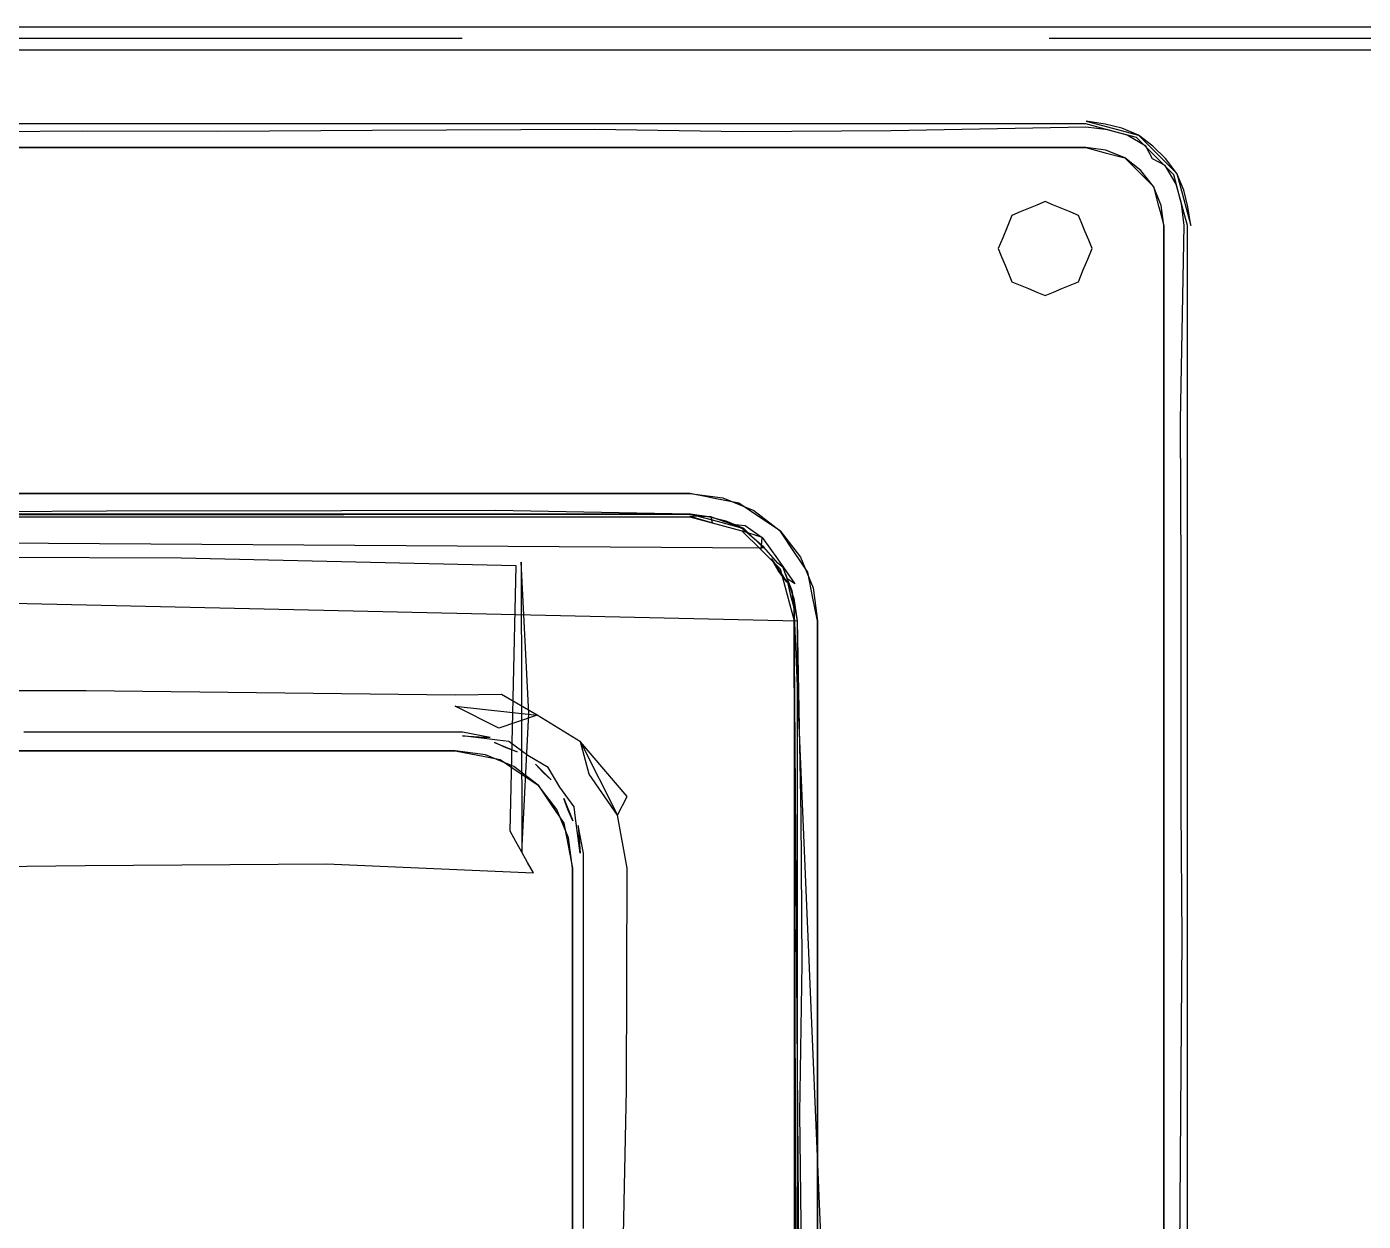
# Model space of a CAD drawing. Extents: x -23.2 to 18.8, y -18.4 to 11.3.
# Drawn here: x 4.462 to 5.031, y 0.11 to 0.619 of the extents above; entities that cross this region are included whole.
import ezdxf

# ---------------------------------------------------------------- set-up
doc = ezdxf.new("R2010")
doc.units = 0
doc.linetypes.add('DASHED', pattern=[0.75, 0.5, -0.25])
for name, color, linetype in [('EJE_MUROS', 8, 'CONTINUOUS'), ('FURNISHINGELEMENT', 8, 'CONTINUOUS'), ('MUROS', 7, 'CONTINUOUS')]:
    doc.layers.add(name, color=color, linetype=linetype)

msp = doc.modelspace()

# ---------------------------------------------------------------- linework, layer by layer
at = {"layer": 'EJE_MUROS', "linetype": 'DASHED'}
msp.add_line((5.39734, 0.61392), (1.63684, 0.61392), dxfattribs=at)
at = {"layer": 'FURNISHINGELEMENT'}
for p, q in [((4.91285, 0.57748, 4.09996), (2.67788, 0.57748, 4.09996)), ((4.70386, 0.57517, 4.10635), (4.6092, 0.57473, 4.10685)), ((4.70386, 0.57517, 4.10635), (4.6092, 0.57473, 4.10685)), ((4.76661, 0.5742, 4.10736), (4.70386, 0.57517, 4.10635)), ((4.76661, 0.5742, 4.10736), (4.70386, 0.57517, 4.10635)), ((4.91285, 0.57614, 4.10496), (4.83003, 0.57455, 4.10703)), ((4.91285, 0.57614, 4.10496), (4.83003, 0.57455, 4.10703)), ((4.92367, 0.57458, 4.09996), (4.91285, 0.57748, 4.09996)), ((4.92231, 0.575, 4.10505), (4.91285, 0.57614, 4.10496)), ((4.92231, 0.575, 4.10505), (4.91285, 0.57614, 4.10496)), ((4.92116, 0.57737, 4.09895), (4.91309, 0.57868, 4.09996)), ((4.91309, 0.57868, 4.09996), (4.92422, 0.5757, 4.09996)), ((4.92826, 0.57568, 4.09916), (4.92116, 0.57737, 4.09895)), ((4.93048, 0.57276, 4.10407), (4.92231, 0.575, 4.10505)), ((4.93048, 0.57276, 4.10407), (4.92231, 0.575, 4.10505)), ((4.92422, 0.5757, 4.09996), (4.93534, 0.57271, 4.09996)), ((4.93534, 0.57271, 4.09996), (4.92826, 0.57568, 4.09916)), ((4.48566, 0.57446, 4.10711), (4.42894, 0.57397, 4.10757)), ((4.48566, 0.57446, 4.10711), (4.42894, 0.57397, 4.10757)), ((4.54325, 0.57434, 4.10724), (4.48566, 0.57446, 4.10711)), ((4.54325, 0.57434, 4.10724), (4.48566, 0.57446, 4.10711)), ((4.6092, 0.57473, 4.10685), (4.54325, 0.57434, 4.10724)), ((4.6092, 0.57473, 4.10685), (4.54325, 0.57434, 4.10724)), ((4.83003, 0.57455, 4.10703), (4.76661, 0.5742, 4.10736)), ((4.83003, 0.57455, 4.10703), (4.76661, 0.5742, 4.10736)), ((4.93449, 0.57168, 4.09996), (4.92367, 0.57458, 4.09996)), ((4.93842, 0.56807, 4.10397), (4.93048, 0.57276, 4.10407)), ((4.93842, 0.56807, 4.10397), (4.93048, 0.57276, 4.10407)), ((4.94242, 0.56375, 4.09996), (4.93449, 0.57168, 4.09996)), ((4.94145, 0.56805, 4.09914), (4.93534, 0.57271, 4.09996)), ((4.93534, 0.57271, 4.09996), (4.94348, 0.56457, 4.09996)), ((4.91285, 0.56748, 4.10996), (2.67788, 0.56748, 4.10996)), ((4.91285, 0.56748, 4.09656), (3.22589, 0.56748, 4.09656)), ((4.3867, 0.56748, 4.10996), (4.47118, 0.56748, 4.10996)), ((4.47118, 0.56748, 4.10996), (4.52639, 0.56748, 4.10996)), ((4.52639, 0.56748, 4.10996), (4.58159, 0.56748, 4.10996)), ((4.58159, 0.56748, 4.10996), (4.6368, 0.56748, 4.10996)), ((4.6368, 0.56748, 4.10996), (4.69201, 0.56748, 4.10996)), ((4.69201, 0.56748, 4.10996), (4.74722, 0.56748, 4.10996)), ((4.74722, 0.56748, 4.10996), (4.80243, 0.56748, 4.10996)), ((4.80243, 0.56748, 4.10996), (4.85764, 0.56748, 4.10996)), ((4.85764, 0.56748, 4.10996), (4.91285, 0.56748, 4.10996)), ((4.92146, 0.56634, 4.10996), (4.91285, 0.56748, 4.10996)), ((4.92146, 0.56634, 4.09656), (4.91285, 0.56748, 4.09656)), ((4.91285, 0.56748, 4.10996), (4.92117, 0.56525, 4.10996)), ((4.92117, 0.56525, 4.10996), (4.92949, 0.56302, 4.10996)), ((4.92949, 0.56302, 4.10996), (4.92146, 0.56634, 4.10996)), ((4.92949, 0.56302, 4.09656), (4.92146, 0.56634, 4.09656)), ((4.94128, 0.56262, 4.10718), (4.93842, 0.56807, 4.10397)), ((4.94128, 0.56262, 4.10718), (4.93842, 0.56807, 4.10397)), ((4.94677, 0.56271, 4.0991), (4.94145, 0.56805, 4.09914)), ((4.95034, 0.55583, 4.09996), (4.94242, 0.56375, 4.09996)), ((4.94348, 0.56457, 4.09996), (4.95163, 0.55643, 4.09996)), ((4.93639, 0.55772, 4.10996), (4.92949, 0.56302, 4.10996)), ((4.93639, 0.55772, 4.09656), (4.92949, 0.56302, 4.09656)), ((4.92949, 0.56302, 4.10996), (4.93559, 0.55692, 4.10996)), ((4.94674, 0.55975, 4.10397), (4.94128, 0.56262, 4.10718)), ((4.94674, 0.55975, 4.10397), (4.94128, 0.56262, 4.10718)), ((4.95142, 0.55181, 4.10407), (4.94674, 0.55975, 4.10397)), ((4.95142, 0.55181, 4.10407), (4.94674, 0.55975, 4.10397)), ((4.95163, 0.55643, 4.09996), (4.94677, 0.56271, 4.0991)), ((4.93559, 0.55692, 4.10996), (4.94168, 0.55083, 4.10996)), ((4.94168, 0.55083, 4.10996), (4.93639, 0.55772, 4.10996)), ((4.94168, 0.55083, 4.09656), (4.93639, 0.55772, 4.09656)), ((4.95324, 0.545, 4.09996), (4.95034, 0.55583, 4.09996)), ((4.9546, 0.54935, 4.09916), (4.95163, 0.55643, 4.09996)), ((4.95163, 0.55643, 4.09996), (4.95461, 0.5453, 4.09996)), ((4.94501, 0.5428, 4.10996), (4.94168, 0.55083, 4.10996)), ((4.94501, 0.5428, 4.09656), (4.94168, 0.55083, 4.09656)), ((4.94168, 0.55083, 4.10996), (4.94391, 0.5425, 4.10996)), ((4.95367, 0.54364, 4.10505), (4.95142, 0.55181, 4.10407)), ((4.95367, 0.54364, 4.10505), (4.95142, 0.55181, 4.10407)), ((4.95628, 0.54225, 4.09895), (4.9546, 0.54935, 4.09916)), ((4.88853, 0.54148, 3.48904), (4.88499, 0.54002, 3.48904)), ((4.89206, 0.54295, 3.48904), (4.88853, 0.54148, 3.48904)), ((4.8956, 0.54441, 3.48904), (4.89206, 0.54295, 3.48904)), ((4.89914, 0.54295, 3.48904), (4.8956, 0.54441, 3.48904)), ((4.90267, 0.54148, 3.48904), (4.89914, 0.54295, 3.48904)), ((4.90621, 0.54002, 3.48904), (4.90267, 0.54148, 3.48904)), ((4.94391, 0.5425, 4.10996), (4.94453, 0.54019, 4.10996)), ((4.94614, 0.53418, 4.10996), (4.94501, 0.5428, 4.10996)), ((4.94614, 0.53418, 4.09656), (4.94501, 0.5428, 4.09656)), ((4.95614, 0.53418, 4.09996), (4.95324, 0.545, 4.09996)), ((4.9548, 0.53418, 4.10496), (4.95367, 0.54364, 4.10505)), ((4.9548, 0.53418, 4.10496), (4.95367, 0.54364, 4.10505)), ((4.95461, 0.5453, 4.09996), (4.95759, 0.53418, 4.09996)), ((4.95759, 0.53418, 4.09996), (4.95628, 0.54225, 4.09895)), ((4.88146, 0.53855, 3.48904), (4.87938, 0.53353, 3.48904)), ((4.88499, 0.54002, 3.48904), (4.88146, 0.53855, 3.48904)), ((4.90974, 0.53855, 3.48904), (4.90621, 0.54002, 3.48904)), ((4.91121, 0.53502, 3.48904), (4.90974, 0.53855, 3.48904)), ((4.91267, 0.53148, 3.48904), (4.91121, 0.53502, 3.48904)), ((4.94453, 0.54019, 4.10996), (4.94614, 0.53418, 4.10996)), ((4.87938, 0.53353, 3.48904), (4.87749, 0.52897, 3.48904)), ((4.91414, 0.52795, 3.48904), (4.91267, 0.53148, 3.48904)), ((4.94614, -0.40976, 4.10996), (4.94614, 0.53418, 4.10996)), ((4.94614, -0.35976, 4.09656), (4.94614, 0.53418, 4.09656)), ((4.94614, 0.53418, 4.10996), (4.94614, 0.47897, 4.10996)), ((4.95321, 0.45137, 4.10703), (4.9548, 0.53418, 4.10496)), ((4.95321, 0.45137, 4.10703), (4.9548, 0.53418, 4.10496)), ((4.95614, -0.40976, 4.09996), (4.95614, 0.53418, 4.09996)), ((4.87749, 0.52897, 3.48904), (4.8756, 0.52441, 3.48904)), ((4.8756, 0.52441, 3.48904), (4.87706, 0.52088, 3.48904)), ((4.91371, 0.51985, 3.48904), (4.9156, 0.52441, 3.48904)), ((4.9156, 0.52441, 3.48904), (4.91414, 0.52795, 3.48904)), ((4.87706, 0.52088, 3.48904), (4.87853, 0.51734, 3.48904)), ((4.91182, 0.5153, 3.48904), (4.91371, 0.51985, 3.48904)), ((4.87853, 0.51734, 3.48904), (4.87999, 0.51381, 3.48904)), ((4.87999, 0.51381, 3.48904), (4.88146, 0.51027, 3.48904)), ((4.90974, 0.51027, 3.48904), (4.91182, 0.5153, 3.48904)), ((4.88146, 0.51027, 3.48904), (4.88499, 0.50881, 3.48904)), ((4.88499, 0.50881, 3.48904), (4.88853, 0.50734, 3.48904)), ((4.88853, 0.50734, 3.48904), (4.89206, 0.50588, 3.48904)), ((4.89914, 0.50588, 3.48904), (4.90267, 0.50734, 3.48904)), ((4.90267, 0.50734, 3.48904), (4.90621, 0.50881, 3.48904)), ((4.90621, 0.50881, 3.48904), (4.90974, 0.51027, 3.48904)), ((4.89206, 0.50588, 3.48904), (4.8956, 0.50441, 3.48904)), ((4.8956, 0.50441, 3.48904), (4.89914, 0.50588, 3.48904)), ((4.94614, 0.47897, 4.10996), (4.94614, 0.41619, 4.10996)), ((4.95346, 0.38618, 4.10677), (4.95321, 0.45137, 4.10703)), ((4.95346, 0.38618, 4.10677), (4.95321, 0.45137, 4.10703)), ((2.8464, 0.42007, 4.10996), (4.74432, 0.42007, 4.10996)), ((3.2164, 0.42007, 4.09656), (4.74432, 0.42007, 4.09656)), ((4.50708, 0.42007, 4.10996), (4.44777, 0.42007, 4.10996)), ((4.56639, 0.42007, 4.10996), (4.50708, 0.42007, 4.10996)), ((4.6257, 0.42007, 4.10996), (4.56639, 0.42007, 4.10996)), ((4.68911, 0.42007, 4.10996), (4.6257, 0.42007, 4.10996)), ((4.74432, 0.42007, 4.10996), (4.68911, 0.42007, 4.10996)), ((4.74432, 0.42007, 4.10996), (4.75838, 0.41822, 4.10996)), ((4.74432, 0.42007, 4.09656), (4.75838, 0.41822, 4.09656)), ((4.75216, 0.41851, 4.10996), (4.74432, 0.42007, 4.10996)), ((4.75407, 0.41814, 4.10996), (4.75216, 0.41851, 4.10996)), ((4.76511, 0.41594, 4.10996), (4.75407, 0.41814, 4.10996)), ((4.75838, 0.41822, 4.10996), (4.77148, 0.4128, 4.10996)), ((4.75838, 0.41822, 4.09656), (4.77148, 0.4128, 4.09656)), ((4.77392, 0.41005, 4.10996), (4.76511, 0.41594, 4.10996)), ((4.94614, 0.41619, 4.10996), (4.94614, 0.35719, 4.10996)), ((2.84071, 0.40975, 4.09996), (4.71491, 0.41127, 4.09996)), ((2.84071, 0.40975, 4.09996), (4.72544, 0.41127, 4.09996)), ((2.84071, 0.40975, 4.09996), (4.74457, 0.41127, 4.09996)), ((2.8464, 0.41007, 4.09996), (4.74432, 0.41007, 4.09996)), ((4.4407, 0.41227, 4.10621), (4.49588, 0.41273, 4.10674)), ((4.4407, 0.41227, 4.10621), (4.49588, 0.41273, 4.10674)), ((4.46281, 0.41127, 4.09996), (4.44962, 0.41127, 4.09996)), ((4.46281, 0.41127, 4.09996), (4.44962, 0.41127, 4.09996)), ((4.46281, 0.41127, 4.09996), (4.44962, 0.41127, 4.09996)), ((4.46281, 0.41127, 4.09996), (4.44962, 0.41127, 4.09996)), ((4.46281, 0.41127, 4.09996), (4.44962, 0.41127, 4.09996)), ((4.47068, 0.41127, 4.09996), (4.46281, 0.41127, 4.09996)), ((4.47068, 0.41127, 4.09996), (4.46281, 0.41127, 4.09996)), ((4.47068, 0.41127, 4.09996), (4.46281, 0.41127, 4.09996)), ((4.47068, 0.41127, 4.09996), (4.46281, 0.41127, 4.09996)), ((4.47068, 0.41127, 4.09996), (4.46281, 0.41127, 4.09996)), ((4.47764, 0.41127, 4.09996), (4.47068, 0.41127, 4.09996)), ((4.47764, 0.41127, 4.09996), (4.47068, 0.41127, 4.09996)), ((4.47764, 0.41127, 4.09996), (4.47068, 0.41127, 4.09996)), ((4.47764, 0.41127, 4.09996), (4.47068, 0.41127, 4.09996)), ((4.47764, 0.41127, 4.09996), (4.47068, 0.41127, 4.09996)), ((4.49247, 0.41127, 4.09996), (4.47764, 0.41127, 4.09996)), ((4.49247, 0.41127, 4.09996), (4.47764, 0.41127, 4.09996)), ((4.49247, 0.41127, 4.09996), (4.47764, 0.41127, 4.09996)), ((4.49247, 0.41127, 4.09996), (4.47764, 0.41127, 4.09996)), ((4.49247, 0.41127, 4.09996), (4.47764, 0.41127, 4.09996)), ((4.5073, 0.41127, 4.09996), (4.49247, 0.41127, 4.09996)), ((4.5073, 0.41127, 4.09996), (4.49247, 0.41127, 4.09996)), ((4.5073, 0.41127, 4.09996), (4.49247, 0.41127, 4.09996)), ((4.5073, 0.41127, 4.09996), (4.49247, 0.41127, 4.09996)), ((4.5073, 0.41127, 4.09996), (4.49247, 0.41127, 4.09996)), ((4.49588, 0.41273, 4.10674), (4.59605, 0.41276, 4.10678)), ((4.49588, 0.41273, 4.10674), (4.59605, 0.41276, 4.10678)), ((4.51282, 0.41127, 4.09996), (4.5073, 0.41127, 4.09996)), ((4.51282, 0.41127, 4.09996), (4.5073, 0.41127, 4.09996)), ((4.51282, 0.41127, 4.09996), (4.5073, 0.41127, 4.09996)), ((4.51282, 0.41127, 4.09996), (4.5073, 0.41127, 4.09996)), ((4.51282, 0.41127, 4.09996), (4.5073, 0.41127, 4.09996)), ((4.52213, 0.41127, 4.09996), (4.51282, 0.41127, 4.09996)), ((4.52213, 0.41127, 4.09996), (4.51282, 0.41127, 4.09996)), ((4.52213, 0.41127, 4.09996), (4.51282, 0.41127, 4.09996)), ((4.52213, 0.41127, 4.09996), (4.51282, 0.41127, 4.09996)), ((4.52213, 0.41127, 4.09996), (4.51282, 0.41127, 4.09996)), ((4.53389, 0.41127, 4.09996), (4.52213, 0.41127, 4.09996)), ((4.53389, 0.41127, 4.09996), (4.52213, 0.41127, 4.09996)), ((4.53389, 0.41127, 4.09996), (4.52213, 0.41127, 4.09996)), ((4.53389, 0.41127, 4.09996), (4.52213, 0.41127, 4.09996)), ((4.53389, 0.41127, 4.09996), (4.52213, 0.41127, 4.09996)), ((4.53696, 0.41127, 4.09996), (4.53389, 0.41127, 4.09996)), ((4.53696, 0.41127, 4.09996), (4.53389, 0.41127, 4.09996)), ((4.53696, 0.41127, 4.09996), (4.53389, 0.41127, 4.09996)), ((4.53696, 0.41127, 4.09996), (4.53389, 0.41127, 4.09996)), ((4.53696, 0.41127, 4.09996), (4.53389, 0.41127, 4.09996)), ((4.55178, 0.41127, 4.09996), (4.53696, 0.41127, 4.09996)), ((4.55178, 0.41127, 4.09996), (4.53696, 0.41127, 4.09996)), ((4.55178, 0.41127, 4.09996), (4.53696, 0.41127, 4.09996)), ((4.55178, 0.41127, 4.09996), (4.53696, 0.41127, 4.09996)), ((4.55178, 0.41127, 4.09996), (4.53696, 0.41127, 4.09996)), ((4.55496, 0.41127, 4.09996), (4.55178, 0.41127, 4.09996)), ((4.55496, 0.41127, 4.09996), (4.55178, 0.41127, 4.09996)), ((4.55496, 0.41127, 4.09996), (4.55178, 0.41127, 4.09996)), ((4.55496, 0.41127, 4.09996), (4.55178, 0.41127, 4.09996)), ((4.55496, 0.41127, 4.09996), (4.55178, 0.41127, 4.09996)), ((4.56661, 0.41127, 4.09996), (4.55496, 0.41127, 4.09996)), ((4.56661, 0.41127, 4.09996), (4.55496, 0.41127, 4.09996)), ((4.56661, 0.41127, 4.09996), (4.55496, 0.41127, 4.09996)), ((4.56661, 0.41127, 4.09996), (4.55496, 0.41127, 4.09996)), ((4.56661, 0.41127, 4.09996), (4.55496, 0.41127, 4.09996)), ((4.57602, 0.41127, 4.09996), (4.56661, 0.41127, 4.09996)), ((4.57602, 0.41127, 4.09996), (4.56661, 0.41127, 4.09996)), ((4.57602, 0.41127, 4.09996), (4.56661, 0.41127, 4.09996)), ((4.57602, 0.41127, 4.09996), (4.56661, 0.41127, 4.09996)), ((4.57602, 0.41127, 4.09996), (4.56661, 0.41127, 4.09996)), ((4.58144, 0.41127, 4.09996), (4.57602, 0.41127, 4.09996)), ((4.58144, 0.41127, 4.09996), (4.57602, 0.41127, 4.09996)), ((4.58144, 0.41127, 4.09996), (4.57602, 0.41127, 4.09996)), ((4.58144, 0.41127, 4.09996), (4.57602, 0.41127, 4.09996)), ((4.58144, 0.41127, 4.09996), (4.57602, 0.41127, 4.09996)), ((4.59627, 0.41127, 4.09996), (4.58144, 0.41127, 4.09996)), ((4.59627, 0.41127, 4.09996), (4.58144, 0.41127, 4.09996)), ((4.59627, 0.41127, 4.09996), (4.58144, 0.41127, 4.09996)), ((4.59627, 0.41127, 4.09996), (4.58144, 0.41127, 4.09996)), ((4.59627, 0.41127, 4.09996), (4.58144, 0.41127, 4.09996)), ((4.59605, 0.41276, 4.10678), (4.66151, 0.413, 4.10703)), ((4.59605, 0.41276, 4.10678), (4.66151, 0.413, 4.10703)), ((4.59709, 0.41127, 4.09996), (4.59627, 0.41127, 4.09996)), ((4.59709, 0.41127, 4.09996), (4.59627, 0.41127, 4.09996)), ((4.59709, 0.41127, 4.09996), (4.59627, 0.41127, 4.09996)), ((4.59709, 0.41127, 4.09996), (4.59627, 0.41127, 4.09996)), ((4.59709, 0.41127, 4.09996), (4.59627, 0.41127, 4.09996)), ((4.6111, 0.41127, 4.09996), (4.59709, 0.41127, 4.09996)), ((4.6111, 0.41127, 4.09996), (4.59709, 0.41127, 4.09996)), ((4.6111, 0.41127, 4.09996), (4.59709, 0.41127, 4.09996)), ((4.6111, 0.41127, 4.09996), (4.59709, 0.41127, 4.09996)), ((4.6111, 0.41127, 4.09996), (4.59709, 0.41127, 4.09996)), ((4.61816, 0.41127, 4.09996), (4.6111, 0.41127, 4.09996)), ((4.61816, 0.41127, 4.09996), (4.6111, 0.41127, 4.09996)), ((4.61816, 0.41127, 4.09996), (4.6111, 0.41127, 4.09996)), ((4.61816, 0.41127, 4.09996), (4.6111, 0.41127, 4.09996)), ((4.61816, 0.41127, 4.09996), (4.6111, 0.41127, 4.09996)), ((4.62593, 0.41127, 4.09996), (4.61816, 0.41127, 4.09996)), ((4.62593, 0.41127, 4.09996), (4.61816, 0.41127, 4.09996)), ((4.62593, 0.41127, 4.09996), (4.61816, 0.41127, 4.09996)), ((4.62593, 0.41127, 4.09996), (4.61816, 0.41127, 4.09996)), ((4.62593, 0.41127, 4.09996), (4.61816, 0.41127, 4.09996)), ((4.63923, 0.41127, 4.09996), (4.62593, 0.41127, 4.09996)), ((4.63923, 0.41127, 4.09996), (4.62593, 0.41127, 4.09996)), ((4.63923, 0.41127, 4.09996), (4.62593, 0.41127, 4.09996)), ((4.63923, 0.41127, 4.09996), (4.62593, 0.41127, 4.09996)), ((4.63923, 0.41127, 4.09996), (4.62593, 0.41127, 4.09996)), ((4.64076, 0.41127, 4.09996), (4.63923, 0.41127, 4.09996)), ((4.64076, 0.41127, 4.09996), (4.63923, 0.41127, 4.09996)), ((4.64076, 0.41127, 4.09996), (4.63923, 0.41127, 4.09996)), ((4.64076, 0.41127, 4.09996), (4.63923, 0.41127, 4.09996)), ((4.64076, 0.41127, 4.09996), (4.63923, 0.41127, 4.09996)), ((4.65559, 0.41127, 4.09996), (4.64076, 0.41127, 4.09996)), ((4.65559, 0.41127, 4.09996), (4.64076, 0.41127, 4.09996)), ((4.65559, 0.41127, 4.09996), (4.64076, 0.41127, 4.09996)), ((4.65559, 0.41127, 4.09996), (4.64076, 0.41127, 4.09996)), ((4.65559, 0.41127, 4.09996), (4.64076, 0.41127, 4.09996)), ((4.6603, 0.41127, 4.09996), (4.65559, 0.41127, 4.09996)), ((4.6603, 0.41127, 4.09996), (4.65559, 0.41127, 4.09996)), ((4.6603, 0.41127, 4.09996), (4.65559, 0.41127, 4.09996)), ((4.6603, 0.41127, 4.09996), (4.65559, 0.41127, 4.09996)), ((4.6603, 0.41127, 4.09996), (4.65559, 0.41127, 4.09996)), ((4.67042, 0.41127, 4.09996), (4.6603, 0.41127, 4.09996)), ((4.67042, 0.41127, 4.09996), (4.6603, 0.41127, 4.09996)), ((4.67042, 0.41127, 4.09996), (4.6603, 0.41127, 4.09996)), ((4.67042, 0.41127, 4.09996), (4.6603, 0.41127, 4.09996)), ((4.67042, 0.41127, 4.09996), (4.6603, 0.41127, 4.09996)), ((4.66151, 0.413, 4.10703), (4.74432, 0.41141, 4.10496)), ((4.66151, 0.413, 4.10703), (4.74432, 0.41141, 4.10496)), ((4.68136, 0.41127, 4.09996), (4.67042, 0.41127, 4.09996)), ((4.68136, 0.41127, 4.09996), (4.67042, 0.41127, 4.09996)), ((4.68136, 0.41127, 4.09996), (4.67042, 0.41127, 4.09996)), ((4.68136, 0.41127, 4.09996), (4.67042, 0.41127, 4.09996)), ((4.68136, 0.41127, 4.09996), (4.67042, 0.41127, 4.09996)), ((4.68525, 0.41127, 4.09996), (4.68136, 0.41127, 4.09996)), ((4.68525, 0.41127, 4.09996), (4.68136, 0.41127, 4.09996)), ((4.68525, 0.41127, 4.09996), (4.68136, 0.41127, 4.09996)), ((4.68525, 0.41127, 4.09996), (4.68136, 0.41127, 4.09996)), ((4.68525, 0.41127, 4.09996), (4.68136, 0.41127, 4.09996)), ((4.70008, 0.41127, 4.09996), (4.68525, 0.41127, 4.09996)), ((4.70008, 0.41127, 4.09996), (4.68525, 0.41127, 4.09996)), ((4.70008, 0.41127, 4.09996), (4.68525, 0.41127, 4.09996)), ((4.70008, 0.41127, 4.09996), (4.68525, 0.41127, 4.09996)), ((4.70008, 0.41127, 4.09996), (4.68525, 0.41127, 4.09996)), ((4.70243, 0.41127, 4.09996), (4.70008, 0.41127, 4.09996)), ((4.70243, 0.41127, 4.09996), (4.70008, 0.41127, 4.09996)), ((4.70243, 0.41127, 4.09996), (4.70008, 0.41127, 4.09996)), ((4.70243, 0.41127, 4.09996), (4.70008, 0.41127, 4.09996)), ((4.70243, 0.41127, 4.09996), (4.70008, 0.41127, 4.09996)), ((4.71491, 0.41127, 4.09996), (4.70243, 0.41127, 4.09996)), ((4.71491, 0.41127, 4.09996), (4.70243, 0.41127, 4.09996)), ((4.71491, 0.41127, 4.09996), (4.70243, 0.41127, 4.09996)), ((4.71491, 0.41127, 4.09996), (4.70243, 0.41127, 4.09996)), ((4.71491, 0.41127, 4.09996), (4.70243, 0.41127, 4.09996)), ((4.7235, 0.41127, 4.09996), (4.71491, 0.41127, 4.09996)), ((4.7235, 0.41127, 4.09996), (4.71491, 0.41127, 4.09996)), ((4.7235, 0.41127, 4.09996), (4.71491, 0.41127, 4.09996)), ((4.7235, 0.41127, 4.09996), (4.71491, 0.41127, 4.09996)), ((4.72544, 0.41127, 4.09996), (4.7235, 0.41127, 4.09996)), ((4.72544, 0.41127, 4.09996), (4.7235, 0.41127, 4.09996)), ((4.72544, 0.41127, 4.09996), (4.7235, 0.41127, 4.09996)), ((4.72544, 0.41127, 4.09996), (4.7235, 0.41127, 4.09996)), ((4.735, 0.41127, 4.09996), (4.72544, 0.41127, 4.09996)), ((4.735, 0.41127, 4.09996), (4.72544, 0.41127, 4.09996)), ((4.735, 0.41127, 4.09996), (4.72544, 0.41127, 4.09996)), ((4.74457, 0.41127, 4.09996), (4.735, 0.41127, 4.09996)), ((4.74457, 0.41127, 4.09996), (4.735, 0.41127, 4.09996)), ((4.74457, 0.41127, 4.09996), (4.735, 0.41127, 4.09996)), ((4.74432, 0.41141, 4.10496), (4.75336, 0.41012, 4.10423)), ((4.74432, 0.41141, 4.10496), (4.75336, 0.41012, 4.10423)), ((4.75336, 0.41012, 4.10423), (4.74432, 0.41041, 4.10255)), ((4.74432, 0.41041, 4.10255), (4.75387, 0.40751, 4.09996)), ((4.74432, 0.41007, 4.09996), (4.7554, 0.40711, 4.09996)), ((4.7526, 0.41, 4.09895), (4.74457, 0.41127, 4.09996)), ((4.74457, 0.41127, 4.09996), (4.75595, 0.40822, 4.09996)), ((4.7526, 0.41, 4.10097), (4.74457, 0.41127, 4.09996)), ((4.7526, 0.41, 4.09895), (4.74457, 0.41127, 4.09996)), ((4.75972, 0.40834, 4.09914), (4.7526, 0.41, 4.09895)), ((4.75972, 0.40834, 4.10078), (4.7526, 0.41, 4.10097)), ((4.75972, 0.40834, 4.09914), (4.7526, 0.41, 4.09895)), ((4.75336, 0.41012, 4.10423), (4.76234, 0.40705, 4.10374)), ((4.75387, 0.40751, 4.09996), (4.75336, 0.41012, 4.10423)), ((4.75336, 0.41012, 4.10423), (4.76234, 0.40705, 4.10374)), ((4.77148, 0.4128, 4.10996), (4.78273, 0.40416, 4.10996)), ((4.77148, 0.4128, 4.09656), (4.78273, 0.40416, 4.09656)), ((4.78273, 0.40416, 4.10996), (4.77392, 0.41005, 4.10996)), ((2.84071, 0.40975, 4.09996), (4.79008, 0.36576, 4.09996)), ((2.84071, 0.40975, 4.09996), (4.77565, 0.39685, 4.09996)), ((4.7554, 0.40711, 4.09996), (4.76648, 0.40414, 4.09996)), ((4.75595, 0.40822, 4.09996), (4.76733, 0.40518, 4.09996)), ((4.76733, 0.40518, 4.09996), (4.75972, 0.40834, 4.09914)), ((4.76673, 0.40496, 4.10092), (4.75972, 0.40834, 4.10078)), ((4.76733, 0.40518, 4.09996), (4.75972, 0.40834, 4.09914)), ((4.76234, 0.40705, 4.10374), (4.76783, 0.40643, 4.10675)), ((4.76234, 0.40705, 4.10374), (4.76783, 0.40643, 4.10675)), ((4.76648, 0.40414, 4.09996), (4.77459, 0.39603, 4.09996)), ((4.77502, 0.40131, 4.10675), (4.76648, 0.40414, 4.09996)), ((4.76648, 0.40414, 4.09996), (4.77459, 0.39603, 4.09996)), ((4.77585, 0.3972, 4.10116), (4.76673, 0.40496, 4.10092)), ((4.77565, 0.39685, 4.09996), (4.76733, 0.40518, 4.09996)), ((4.76783, 0.40643, 4.10675), (4.77502, 0.40131, 4.10675)), ((4.76783, 0.40643, 4.10675), (4.77502, 0.40131, 4.10675)), ((4.78273, 0.40416, 4.10996), (4.79136, 0.39292, 4.10996)), ((4.78273, 0.40416, 4.09656), (4.79136, 0.39292, 4.09656)), ((4.78861, 0.39535, 4.10996), (4.78273, 0.40416, 4.10996)), ((4.77459, 0.39603, 4.09996), (4.77502, 0.40131, 4.10675)), ((4.77502, 0.40131, 4.10675), (4.78155, 0.39228, 4.10506)), ((4.77502, 0.40131, 4.10675), (4.78155, 0.39228, 4.10506)), ((4.52771, 0.39251, 4.19925), (4.44157, 0.39288, 4.19849)), ((4.77459, 0.39603, 4.09996), (4.7827, 0.38792, 4.09996)), ((4.78173, 0.39042, 4.10113), (4.77585, 0.3972, 4.10116)), ((4.7945, 0.38654, 4.10996), (4.78861, 0.39535, 4.10996)), ((4.79136, 0.39292, 4.10996), (4.79679, 0.37982, 4.10996)), ((4.79136, 0.39292, 4.09656), (4.79679, 0.37982, 4.09656)), ((4.67034, 0.38928, 4.20295), (4.52771, 0.39251, 4.19925)), ((4.66774, 0.27618, 4.20609), (4.67034, 0.38928, 4.20295)), ((4.67566, 0.32629, 4.1935), (4.67239, 0.3908, 4.19669)), ((4.67239, 0.3908, 4.19669), (4.67271, 0.26733, 4.19585)), ((4.78191, 0.38732, 4.09996), (4.77902, 0.39229, 4.10083)), ((4.77902, 0.39229, 4.10083), (4.78563, 0.38236, 4.10116)), ((4.78155, 0.39228, 4.10506), (4.78898, 0.38161, 4.10718)), ((4.78155, 0.39228, 4.10506), (4.78898, 0.38161, 4.10718)), ((4.78398, 0.38852, 4.09996), (4.78173, 0.39042, 4.10113)), ((4.78563, 0.38236, 4.10116), (4.78191, 0.38732, 4.09996)), ((4.7827, 0.38792, 4.09996), (4.78567, 0.37684, 4.09996)), ((4.78507, 0.38571, 4.10082), (4.78398, 0.38852, 4.09996)), ((4.78779, 0.37858, 4.10088), (4.78507, 0.38571, 4.10082)), ((4.78785, 0.37834, 4.09903), (4.78516, 0.38554, 4.09911)), ((4.78516, 0.38554, 4.09911), (4.78703, 0.37714, 4.09996)), ((4.78785, 0.37834, 4.09903), (4.78516, 0.38554, 4.09911)), ((4.78516, 0.38554, 4.09911), (4.78703, 0.37714, 4.09996)), ((4.78785, 0.37834, 4.09903), (4.78516, 0.38554, 4.09911)), ((4.78516, 0.38554, 4.09911), (4.78703, 0.37714, 4.09996)), ((4.78785, 0.37834, 4.09903), (4.78516, 0.38554, 4.09911)), ((4.78516, 0.38554, 4.09911), (4.78703, 0.37714, 4.09996)), ((4.78785, 0.37834, 4.09903), (4.78516, 0.38554, 4.09911)), ((4.78516, 0.38554, 4.09911), (4.78703, 0.37714, 4.09996)), ((4.78785, 0.37834, 4.09903), (4.78516, 0.38554, 4.09911)), ((4.78516, 0.38554, 4.09911), (4.78703, 0.37714, 4.09996)), ((4.78785, 0.37834, 4.09903), (4.78516, 0.38554, 4.09911)), ((4.78516, 0.38554, 4.09911), (4.78703, 0.37714, 4.09996)), ((4.78898, 0.38161, 4.10718), (4.78559, 0.38385, 4.10376)), ((4.78559, 0.38385, 4.10376), (4.78855, 0.37531, 4.10418)), ((4.78898, 0.38161, 4.10718), (4.78559, 0.38385, 4.10376)), ((4.78559, 0.38385, 4.10376), (4.78855, 0.37531, 4.10418)), ((4.7967, 0.3755, 4.10996), (4.7945, 0.38654, 4.10996)), ((4.95348, 0.28574, 4.10676), (4.95346, 0.38618, 4.10677)), ((4.95348, 0.28574, 4.10676), (4.95346, 0.38618, 4.10677)), ((4.78567, 0.37684, 4.09996), (4.78864, 0.36576, 4.09996)), ((4.78703, 0.37714, 4.09996), (4.78856, 0.37145, 4.09996)), ((4.78703, 0.37714, 4.09996), (4.78856, 0.37145, 4.09996)), ((4.78703, 0.37714, 4.09996), (4.78856, 0.37145, 4.09996)), ((4.78703, 0.37714, 4.09996), (4.78856, 0.37145, 4.09996)), ((4.78703, 0.37714, 4.09996), (4.78856, 0.37145, 4.09996)), ((4.78703, 0.37714, 4.09996), (4.78856, 0.37145, 4.09996)), ((4.78703, 0.37714, 4.09996), (4.78856, 0.37145, 4.09996)), ((4.79008, 0.36576, 4.09996), (4.78779, 0.37858, 4.10088)), ((4.78856, 0.37145, 4.09996), (4.78785, 0.37834, 4.09903)), ((4.79008, 0.36576, 4.09996), (4.78785, 0.37834, 4.09903)), ((4.79008, 0.36576, 4.09996), (4.78785, 0.37834, 4.09903)), ((4.79008, 0.36576, 4.09996), (4.78785, 0.37834, 4.09903)), ((4.79008, 0.36576, 4.09996), (4.78785, 0.37834, 4.09903)), ((4.79008, 0.36576, 4.09996), (4.78785, 0.37834, 4.09903)), ((4.79008, 0.36576, 4.09996), (4.78785, 0.37834, 4.09903)), ((4.79679, 0.37982, 4.10996), (4.79864, 0.36576, 4.10996)), ((4.79679, 0.37982, 4.09656), (4.79864, 0.36576, 4.09656)), ((4.78855, 0.37531, 4.10418), (4.78998, 0.36576, 4.10496)), ((4.78855, 0.37531, 4.10418), (4.78998, 0.36576, 4.10496)), ((4.78856, 0.37145, 4.09996), (4.79008, -0.25364, 4.09996)), ((4.78856, 0.37145, 4.09996), (4.79008, -0.37509, 4.09996)), ((4.78856, 0.37145, 4.09996), (4.79008, -0.40196, 4.09996)), ((4.78856, 0.37145, 4.09996), (4.79008, -0.41153, 4.09996)), ((4.78856, 0.37145, 4.09996), (4.79454, -0.42816, 4.09996)), ((4.78856, 0.37145, 4.09996), (4.82335, -0.44479, 4.09996)), ((4.79864, 0.36576, 4.10996), (4.7967, 0.3755, 4.10996)), ((4.78864, 0.36576, 4.09996), (4.78864, -0.41153, 4.09996)), ((4.78998, 0.36576, 4.10496), (4.79157, 0.28295, 4.10703)), ((4.78998, 0.36576, 4.10496), (4.79157, 0.28295, 4.10703)), ((4.79008, 0.34663, 4.09996), (4.79008, 0.36576, 4.09996)), ((4.79008, 0.34663, 4.09996), (4.79008, 0.36576, 4.09996)), ((4.79008, 0.34663, 4.09996), (4.79008, 0.36576, 4.09996)), ((4.79008, 0.34663, 4.09996), (4.79008, 0.36576, 4.09996)), ((4.79008, 0.34663, 4.09996), (4.79008, 0.36576, 4.09996)), ((4.79008, 0.34663, 4.09996), (4.79008, 0.36576, 4.09996)), ((4.79864, 0.36576, 4.10996), (4.79864, -0.41153, 4.10996)), ((4.79864, 0.36576, 4.09656), (4.79864, -0.36153, 4.09656)), ((4.79864, 0.31055, 4.10996), (4.79864, 0.36576, 4.10996)), ((4.94614, 0.35719, 4.10996), (4.94614, 0.29819, 4.10996)), ((4.79008, 0.32751, 4.09996), (4.79008, 0.34663, 4.09996)), ((4.79008, 0.32751, 4.09996), (4.79008, 0.34663, 4.09996)), ((4.79008, 0.32751, 4.09996), (4.79008, 0.34663, 4.09996)), ((4.79008, 0.32751, 4.09996), (4.79008, 0.34663, 4.09996)), ((4.79008, 0.32751, 4.09996), (4.79008, 0.34663, 4.09996)), ((4.79008, 0.32751, 4.09996), (4.79008, 0.34663, 4.09996)), ((4.48718, 0.33604, 3.79169), (4.32646, 0.33604, 3.79169)), ((4.64436, 0.33415, 3.795), (4.48718, 0.33604, 3.79169)), ((4.66411, 0.33444, 3.78981), (4.64436, 0.33415, 3.795)), ((4.6792, 0.32569, 3.79455), (4.66411, 0.33444, 3.78981)), ((4.64436, 0.32944, 3.80229), (4.6792, 0.32569, 3.79455)), ((4.66291, 0.32009, 3.8107), (4.64436, 0.32944, 3.80229)), ((4.6792, 0.32569, 3.79455), (4.66291, 0.32009, 3.8107)), ((4.67271, 0.26733, 4.19585), (4.67566, 0.32629, 4.1935)), ((4.6977, 0.31427, 3.79133), (4.6792, 0.32569, 3.79455)), ((4.79008, 0.30838, 4.09996), (4.79008, 0.32751, 4.09996)), ((4.79008, 0.30838, 4.09996), (4.79008, 0.32751, 4.09996)), ((4.79008, 0.30838, 4.09996), (4.79008, 0.32751, 4.09996)), ((4.79008, 0.30838, 4.09996), (4.79008, 0.32751, 4.09996)), ((4.79008, 0.30838, 4.09996), (4.79008, 0.32751, 4.09996)), ((4.79008, 0.30838, 4.09996), (4.79008, 0.32751, 4.09996)), ((4.47644, 0.31839, 3.81731), (4.46066, 0.31839, 3.81731)), ((4.49782, 0.31839, 3.81731), (4.47644, 0.31839, 3.81731)), ((4.51921, 0.31839, 3.81731), (4.49782, 0.31839, 3.81731)), ((4.54059, 0.31839, 3.81731), (4.51921, 0.31839, 3.81731)), ((4.56197, 0.31839, 3.81731), (4.54059, 0.31839, 3.81731)), ((4.58335, 0.31839, 3.81731), (4.56197, 0.31839, 3.81731)), ((4.60474, 0.31839, 3.81731), (4.58335, 0.31839, 3.81731)), ((4.62612, 0.31839, 3.81731), (4.60474, 0.31839, 3.81731)), ((4.6475, 0.31839, 3.81731), (4.62612, 0.31839, 3.81731)), ((4.65919, 0.31606, 3.81731), (4.6475, 0.31839, 3.81731)), ((4.66243, 0.31499, 3.81877), (4.6475, 0.31689, 3.81881)), ((4.6475, 0.31689, 3.81881), (4.65919, 0.31606, 3.81731)), ((4.66606, 0.3117, 3.81731), (4.66114, 0.31394, 3.81841)), ((4.66114, 0.31394, 3.81841), (4.67076, 0.30995, 3.81837)), ((4.66721, 0.31447, 3.81731), (4.66243, 0.31499, 3.81877)), ((4.67534, 0.30845, 3.81881), (4.66721, 0.31447, 3.81731)), ((4.71759, 0.29103, 3.78383), (4.6977, 0.31427, 3.79133)), ((4.7014, 0.30055, 3.80119), (4.6977, 0.31427, 3.79133)), ((4.6977, 0.31427, 3.79133), (4.71345, 0.28309, 3.79661)), ((4.64436, 0.31048, 3.81737), (2.9554, 0.31048, 3.81737)), ((4.43256, 0.31048, 3.81737), (4.53846, 0.31048, 3.81737)), ((4.53846, 0.31048, 3.81737), (4.64436, 0.31048, 3.81737)), ((4.64436, 0.31048, 3.81737), (4.65694, 0.30798, 3.81737)), ((4.6573, 0.30878, 3.81737), (4.64436, 0.31048, 3.81737)), ((4.65694, 0.30798, 3.81737), (4.66349, 0.30668, 3.81737)), ((4.66936, 0.30378, 3.81737), (4.6573, 0.30878, 3.81737)), ((4.67076, 0.30995, 3.81837), (4.66606, 0.3117, 3.81731)), ((4.68392, 0.30331, 3.81731), (4.67534, 0.30845, 3.81881)), ((4.79008, 0.28926, 4.09996), (4.79008, 0.30838, 4.09996)), ((4.79008, 0.28926, 4.09996), (4.79008, 0.30838, 4.09996)), ((4.79008, 0.28926, 4.09996), (4.79008, 0.30838, 4.09996)), ((4.79008, 0.28926, 4.09996), (4.79008, 0.30838, 4.09996)), ((4.79008, 0.28926, 4.09996), (4.79008, 0.30838, 4.09996)), ((4.79008, 0.28926, 4.09996), (4.79008, 0.30838, 4.09996)), ((4.79864, 0.25534, 4.10996), (4.79864, 0.31055, 4.10996)), ((4.66349, 0.30668, 3.81737), (4.6716, 0.30126, 3.81737)), ((4.67971, 0.29584, 3.81737), (4.66936, 0.30378, 3.81737)), ((4.68179, 0.30119, 3.81731), (4.67855, 0.3047, 3.81835)), ((4.67855, 0.3047, 3.81835), (4.68521, 0.29809, 3.81838)), ((4.68891, 0.29491, 3.81881), (4.68392, 0.30331, 3.81731)), ((4.6716, 0.30126, 3.81737), (4.67971, 0.29584, 3.81737)), ((4.68521, 0.29809, 3.81838), (4.68179, 0.30119, 3.81731)), ((4.71345, 0.28309, 3.79661), (4.7014, 0.30055, 3.80119)), ((4.94614, 0.29819, 4.10996), (4.94614, 0.2392, 4.10996)), ((4.67971, 0.29584, 3.81737), (4.68513, 0.28773, 3.81737)), ((4.68766, 0.28548, 3.81737), (4.67971, 0.29584, 3.81737)), ((4.69508, 0.2866, 3.81731), (4.68891, 0.29491, 3.81881)), ((4.71345, 0.28309, 3.79661), (4.71759, 0.29103, 3.78383)), ((4.68513, 0.28773, 3.81737), (4.69055, 0.27962, 3.81737)), ((4.69265, 0.27342, 3.81737), (4.68766, 0.28548, 3.81737)), ((4.69231, 0.28545, 3.81731), (4.69056, 0.29015, 3.81837)), ((4.69056, 0.29015, 3.81837), (4.6945, 0.28066, 3.8184)), ((4.6945, 0.28066, 3.8184), (4.69231, 0.28545, 3.81731)), ((4.69557, 0.2818, 3.81877), (4.69508, 0.2866, 3.81731)), ((4.79008, 0.27453, 4.09996), (4.79008, 0.28926, 4.09996)), ((4.79008, 0.27453, 4.09996), (4.79008, 0.28926, 4.09996)), ((4.79008, 0.27453, 4.09996), (4.79008, 0.28926, 4.09996)), ((4.79008, 0.27453, 4.09996), (4.79008, 0.28926, 4.09996)), ((4.79008, 0.27453, 4.09996), (4.79008, 0.28926, 4.09996)), ((4.79008, 0.27453, 4.09996), (4.79008, 0.28926, 4.09996)), ((4.95395, 0.23056, 4.10621), (4.95348, 0.28574, 4.10676)), ((4.95395, 0.23056, 4.10621), (4.95348, 0.28574, 4.10676)), ((4.69055, 0.27962, 3.81737), (4.69185, 0.27306, 3.81737)), ((4.6975, 0.26689, 3.81881), (4.69557, 0.2818, 3.81877)), ((4.71759, 0.26048, 3.79573), (4.71345, 0.28309, 3.79661)), ((4.79157, 0.28295, 4.10703), (4.79193, 0.21975, 4.10738)), ((4.79157, 0.28295, 4.10703), (4.79193, 0.21975, 4.10738)), ((4.67022, 0.27175, 4.20097), (4.66774, 0.27618, 4.20609)), ((4.69436, 0.26048, 3.81737), (4.69265, 0.27342, 3.81737)), ((4.699, 0.26689, 3.81731), (4.69667, 0.27858, 3.81731)), ((4.69667, 0.27858, 3.81731), (4.6975, 0.26689, 3.81881)), ((4.79008, 0.27013, 4.09996), (4.79008, 0.27453, 4.09996)), ((4.79008, 0.27013, 4.09996), (4.79008, 0.27453, 4.09996)), ((4.79008, 0.27013, 4.09996), (4.79008, 0.27453, 4.09996)), ((4.79008, 0.27013, 4.09996), (4.79008, 0.27453, 4.09996)), ((4.79008, 0.27013, 4.09996), (4.79008, 0.27453, 4.09996)), ((4.79008, 0.27013, 4.09996), (4.79008, 0.27453, 4.09996)), ((4.67271, 0.26733, 4.19585), (4.67022, 0.27175, 4.20097)), ((4.69185, 0.27306, 3.81737), (4.69436, 0.26048, 3.81737)), ((4.79008, 0.2598, 4.09996), (4.79008, 0.27013, 4.09996)), ((4.79008, 0.2598, 4.09996), (4.79008, 0.27013, 4.09996)), ((4.79008, 0.2598, 4.09996), (4.79008, 0.27013, 4.09996)), ((4.79008, 0.2598, 4.09996), (4.79008, 0.27013, 4.09996)), ((4.79008, 0.2598, 4.09996), (4.79008, 0.27013, 4.09996)), ((4.79008, 0.2598, 4.09996), (4.79008, 0.27013, 4.09996)), ((4.48675, 0.26162, 4.1908), (4.58956, 0.26224, 4.19174)), ((4.58956, 0.26224, 4.19174), (4.67768, 0.25847, 4.18561)), ((4.6752, 0.2629, 4.19073), (4.67271, 0.26733, 4.19585)), ((4.67768, 0.25847, 4.18561), (4.6752, 0.2629, 4.19073)), ((4.699, 0.24551, 3.81731), (4.699, 0.26689, 3.81731)), ((4.3599, 0.26017, 4.18849), (4.48675, 0.26162, 4.1908)), ((4.69436, 0.26048, 3.81737), (4.69436, 0.12975, 3.81737)), ((4.69436, -0.36952, 3.81737), (4.69436, 0.26048, 3.81737)), ((4.71724, 0.16603, 3.79631), (4.71759, 0.26048, 3.79573)), ((4.79008, 0.25101, 4.09996), (4.79008, 0.2598, 4.09996)), ((4.79008, 0.25101, 4.09996), (4.79008, 0.2598, 4.09996)), ((4.79008, 0.25101, 4.09996), (4.79008, 0.2598, 4.09996)), ((4.79008, 0.25101, 4.09996), (4.79008, 0.2598, 4.09996)), ((4.79008, 0.25101, 4.09996), (4.79008, 0.2598, 4.09996)), ((4.79008, 0.25101, 4.09996), (4.79008, 0.2598, 4.09996)), ((4.79008, 0.24508, 4.09996), (4.79008, 0.25101, 4.09996)), ((4.79008, 0.24508, 4.09996), (4.79008, 0.25101, 4.09996)), ((4.79008, 0.24508, 4.09996), (4.79008, 0.25101, 4.09996)), ((4.79008, 0.24508, 4.09996), (4.79008, 0.25101, 4.09996)), ((4.79008, 0.24508, 4.09996), (4.79008, 0.25101, 4.09996)), ((4.79008, 0.24508, 4.09996), (4.79008, 0.25101, 4.09996)), ((4.79864, 0.17144, 4.10996), (4.79864, 0.25534, 4.10996)), ((4.699, 0.22968, 3.81731), (4.699, 0.24551, 3.81731)), ((4.79008, 0.23188, 4.09996), (4.79008, 0.24508, 4.09996)), ((4.79008, 0.23188, 4.09996), (4.79008, 0.24508, 4.09996)), ((4.79008, 0.23188, 4.09996), (4.79008, 0.24508, 4.09996)), ((4.79008, 0.23188, 4.09996), (4.79008, 0.24508, 4.09996)), ((4.79008, 0.23188, 4.09996), (4.79008, 0.24508, 4.09996)), ((4.79008, 0.23188, 4.09996), (4.79008, 0.24508, 4.09996)), ((4.94614, 0.2392, 4.10996), (4.94614, 0.1802, 4.10996)), ((4.699, 0.22413, 3.81731), (4.699, 0.22968, 3.81731)), ((4.79008, 0.23035, 4.09996), (4.79008, 0.23188, 4.09996)), ((4.79008, 0.23035, 4.09996), (4.79008, 0.23188, 4.09996)), ((4.79008, 0.23035, 4.09996), (4.79008, 0.23188, 4.09996)), ((4.79008, 0.23035, 4.09996), (4.79008, 0.23188, 4.09996)), ((4.79008, 0.23035, 4.09996), (4.79008, 0.23188, 4.09996)), ((4.79008, 0.23035, 4.09996), (4.79008, 0.23188, 4.09996)), ((4.79008, 0.21562, 4.09996), (4.79008, 0.23035, 4.09996)), ((4.79008, 0.21562, 4.09996), (4.79008, 0.23035, 4.09996)), ((4.79008, 0.21562, 4.09996), (4.79008, 0.23035, 4.09996)), ((4.79008, 0.21562, 4.09996), (4.79008, 0.23035, 4.09996)), ((4.79008, 0.21562, 4.09996), (4.79008, 0.23035, 4.09996)), ((4.79008, 0.21562, 4.09996), (4.79008, 0.23035, 4.09996)), ((4.95353, 0.17532, 4.1067), (4.95395, 0.23056, 4.10621)), ((4.95353, 0.17532, 4.1067), (4.95395, 0.23056, 4.10621)), ((4.699, 0.21108, 3.81731), (4.699, 0.22413, 3.81731)), ((4.79193, 0.21975, 4.10738), (4.79092, 0.15603, 4.10633)), ((4.79193, 0.21975, 4.10738), (4.79092, 0.15603, 4.10633)), ((4.699, 0.20552, 3.81731), (4.699, 0.21108, 3.81731)), ((4.79008, 0.21276, 4.09996), (4.79008, 0.21562, 4.09996)), ((4.79008, 0.21276, 4.09996), (4.79008, 0.21562, 4.09996)), ((4.79008, 0.21276, 4.09996), (4.79008, 0.21562, 4.09996)), ((4.79008, 0.21276, 4.09996), (4.79008, 0.21562, 4.09996)), ((4.79008, 0.21276, 4.09996), (4.79008, 0.21562, 4.09996)), ((4.79008, 0.21276, 4.09996), (4.79008, 0.21562, 4.09996)), ((4.79008, 0.20089, 4.09996), (4.79008, 0.21276, 4.09996)), ((4.79008, 0.20089, 4.09996), (4.79008, 0.21276, 4.09996)), ((4.79008, 0.20089, 4.09996), (4.79008, 0.21276, 4.09996)), ((4.79008, 0.20089, 4.09996), (4.79008, 0.21276, 4.09996)), ((4.79008, 0.20089, 4.09996), (4.79008, 0.21276, 4.09996)), ((4.79008, 0.20089, 4.09996), (4.79008, 0.21276, 4.09996)), ((4.699, 0.19247, 3.81731), (4.699, 0.20552, 3.81731)), ((4.79008, 0.19363, 4.09996), (4.79008, 0.20089, 4.09996)), ((4.79008, 0.19363, 4.09996), (4.79008, 0.20089, 4.09996)), ((4.79008, 0.19363, 4.09996), (4.79008, 0.20089, 4.09996)), ((4.79008, 0.19363, 4.09996), (4.79008, 0.20089, 4.09996)), ((4.79008, 0.19363, 4.09996), (4.79008, 0.20089, 4.09996)), ((4.79008, 0.19363, 4.09996), (4.79008, 0.20089, 4.09996)), ((4.79008, 0.18616, 4.09996), (4.79008, 0.19363, 4.09996)), ((4.79008, 0.18616, 4.09996), (4.79008, 0.19363, 4.09996)), ((4.79008, 0.18616, 4.09996), (4.79008, 0.19363, 4.09996)), ((4.79008, 0.18616, 4.09996), (4.79008, 0.19363, 4.09996)), ((4.79008, 0.18616, 4.09996), (4.79008, 0.19363, 4.09996)), ((4.79008, 0.18616, 4.09996), (4.79008, 0.19363, 4.09996)), ((4.699, 0.18692, 3.81731), (4.699, 0.19247, 3.81731)), ((4.699, 0.17387, 3.81731), (4.699, 0.18692, 3.81731)), ((4.79008, 0.17451, 4.09996), (4.79008, 0.18616, 4.09996)), ((4.79008, 0.17451, 4.09996), (4.79008, 0.18616, 4.09996)), ((4.79008, 0.17451, 4.09996), (4.79008, 0.18616, 4.09996)), ((4.79008, 0.17451, 4.09996), (4.79008, 0.18616, 4.09996)), ((4.79008, 0.17451, 4.09996), (4.79008, 0.18616, 4.09996)), ((4.79008, 0.17451, 4.09996), (4.79008, 0.18616, 4.09996)), ((4.94614, 0.1802, 4.10996), (4.94614, 0.12121, 4.10996)), ((4.699, 0.16692, 3.81731), (4.699, 0.17387, 3.81731)), ((4.79008, 0.17144, 4.09996), (4.79008, 0.17451, 4.09996)), ((4.79008, 0.17144, 4.09996), (4.79008, 0.17451, 4.09996)), ((4.79008, 0.17144, 4.09996), (4.79008, 0.17451, 4.09996)), ((4.79008, 0.17144, 4.09996), (4.79008, 0.17451, 4.09996)), ((4.79008, 0.17144, 4.09996), (4.79008, 0.17451, 4.09996)), ((4.79008, 0.17144, 4.09996), (4.79008, 0.17451, 4.09996)), ((4.79008, 0.15929, 4.09996), (4.79008, 0.17144, 4.09996)), ((4.79008, 0.15929, 4.09996), (4.79008, 0.17144, 4.09996)), ((4.79008, 0.15929, 4.09996), (4.79008, 0.17144, 4.09996)), ((4.79008, 0.15929, 4.09996), (4.79008, 0.17144, 4.09996)), ((4.79008, 0.15929, 4.09996), (4.79008, 0.17144, 4.09996)), ((4.79008, 0.15929, 4.09996), (4.79008, 0.17144, 4.09996)), ((4.79864, 0.07428, 4.10996), (4.79864, 0.17144, 4.10996)), ((4.95282, 0.09171, 4.10741), (4.95353, 0.17532, 4.1067)), ((4.95282, 0.09171, 4.10741), (4.95353, 0.17532, 4.1067)), ((4.699, 0.15526, 3.81731), (4.699, 0.16692, 3.81731)), ((4.71539, 0.07556, 3.79922), (4.71724, 0.16603, 3.79631)), ((4.699, 0.14693, 3.81731), (4.699, 0.15526, 3.81731)), ((4.79008, 0.15538, 4.09996), (4.79008, 0.15929, 4.09996)), ((4.79008, 0.15538, 4.09996), (4.79008, 0.15929, 4.09996)), ((4.79008, 0.15538, 4.09996), (4.79008, 0.15929, 4.09996)), ((4.79008, 0.15538, 4.09996), (4.79008, 0.15929, 4.09996)), ((4.79008, 0.15538, 4.09996), (4.79008, 0.15929, 4.09996)), ((4.79008, 0.15538, 4.09996), (4.79008, 0.15929, 4.09996)), ((4.79008, 0.14715, 4.09996), (4.79008, 0.15538, 4.09996)), ((4.79008, 0.14715, 4.09996), (4.79008, 0.15538, 4.09996)), ((4.79008, 0.14715, 4.09996), (4.79008, 0.15538, 4.09996)), ((4.79008, 0.14715, 4.09996), (4.79008, 0.15538, 4.09996)), ((4.79008, 0.14715, 4.09996), (4.79008, 0.15538, 4.09996)), ((4.79008, 0.14715, 4.09996), (4.79008, 0.15538, 4.09996)), ((4.79092, 0.15603, 4.10633), (4.79167, 0.09715, 4.10714)), ((4.79092, 0.15603, 4.10633), (4.79167, 0.09715, 4.10714)), ((4.699, 0.13666, 3.81731), (4.699, 0.14693, 3.81731)), ((4.79008, 0.13626, 4.09996), (4.79008, 0.14715, 4.09996)), ((4.79008, 0.13626, 4.09996), (4.79008, 0.14715, 4.09996)), ((4.79008, 0.13626, 4.09996), (4.79008, 0.14715, 4.09996)), ((4.79008, 0.13626, 4.09996), (4.79008, 0.14715, 4.09996)), ((4.79008, 0.13626, 4.09996), (4.79008, 0.14715, 4.09996)), ((4.79008, 0.13626, 4.09996), (4.79008, 0.14715, 4.09996)), ((4.699, 0.12694, 3.81731), (4.699, 0.13666, 3.81731)), ((4.79008, 0.135, 4.09996), (4.79008, 0.13626, 4.09996)), ((4.79008, 0.135, 4.09996), (4.79008, 0.13626, 4.09996)), ((4.79008, 0.135, 4.09996), (4.79008, 0.13626, 4.09996)), ((4.79008, 0.135, 4.09996), (4.79008, 0.13626, 4.09996)), ((4.79008, 0.135, 4.09996), (4.79008, 0.13626, 4.09996)), ((4.79008, 0.135, 4.09996), (4.79008, 0.13626, 4.09996)), ((4.79008, 0.12286, 4.09996), (4.79008, 0.135, 4.09996)), ((4.79008, 0.12286, 4.09996), (4.79008, 0.135, 4.09996)), ((4.79008, 0.12286, 4.09996), (4.79008, 0.135, 4.09996)), ((4.79008, 0.12286, 4.09996), (4.79008, 0.135, 4.09996)), ((4.79008, 0.12286, 4.09996), (4.79008, 0.135, 4.09996)), ((4.79008, 0.12286, 4.09996), (4.79008, 0.135, 4.09996)), ((4.69436, 0.12975, 3.81737), (4.69436, -0.00099, 3.81737)), ((4.699, 0.11805, 3.81731), (4.699, 0.12694, 3.81731)), ((4.79008, 0.11714, 4.09996), (4.79008, 0.12286, 4.09996)), ((4.79008, 0.11714, 4.09996), (4.79008, 0.12286, 4.09996)), ((4.79008, 0.11714, 4.09996), (4.79008, 0.12286, 4.09996)), ((4.79008, 0.11714, 4.09996), (4.79008, 0.12286, 4.09996)), ((4.79008, 0.11714, 4.09996), (4.79008, 0.12286, 4.09996)), ((4.79008, 0.11714, 4.09996), (4.79008, 0.12286, 4.09996)), ((4.94614, 0.12121, 4.10996), (4.94614, 0.06221, 4.10996)), ((4.699, 0.10694, 3.81731), (4.699, 0.11805, 3.81731)), ((4.79008, 0.11071, 4.09996), (4.79008, 0.11714, 4.09996)), ((4.79008, 0.11071, 4.09996), (4.79008, 0.11714, 4.09996)), ((4.79008, 0.11071, 4.09996), (4.79008, 0.11714, 4.09996)), ((4.79008, 0.11071, 4.09996), (4.79008, 0.11714, 4.09996)), ((4.79008, 0.11071, 4.09996), (4.79008, 0.11714, 4.09996)), ((4.79008, 0.11071, 4.09996), (4.79008, 0.11714, 4.09996)), ((4.79008, 0.09857, 4.09996), (4.79008, 0.11071, 4.09996)), ((4.79008, 0.09857, 4.09996), (4.79008, 0.11071, 4.09996)), ((4.79008, 0.09857, 4.09996), (4.79008, 0.11071, 4.09996)), ((4.79008, 0.09857, 4.09996), (4.79008, 0.11071, 4.09996)), ((4.79008, 0.09857, 4.09996), (4.79008, 0.11071, 4.09996)), ((4.79008, 0.09857, 4.09996), (4.79008, 0.11071, 4.09996))]:
    msp.add_line(p, q, dxfattribs=at)
at = {"layer": 'MUROS'}
for p, q in [((1.63684, 0.61892), (5.39734, 0.61892)), ((5.39734, 0.60892), (1.63684, 0.60892))]:
    msp.add_line(p, q, dxfattribs=at)

doc.saveas('drawing.dxf')
